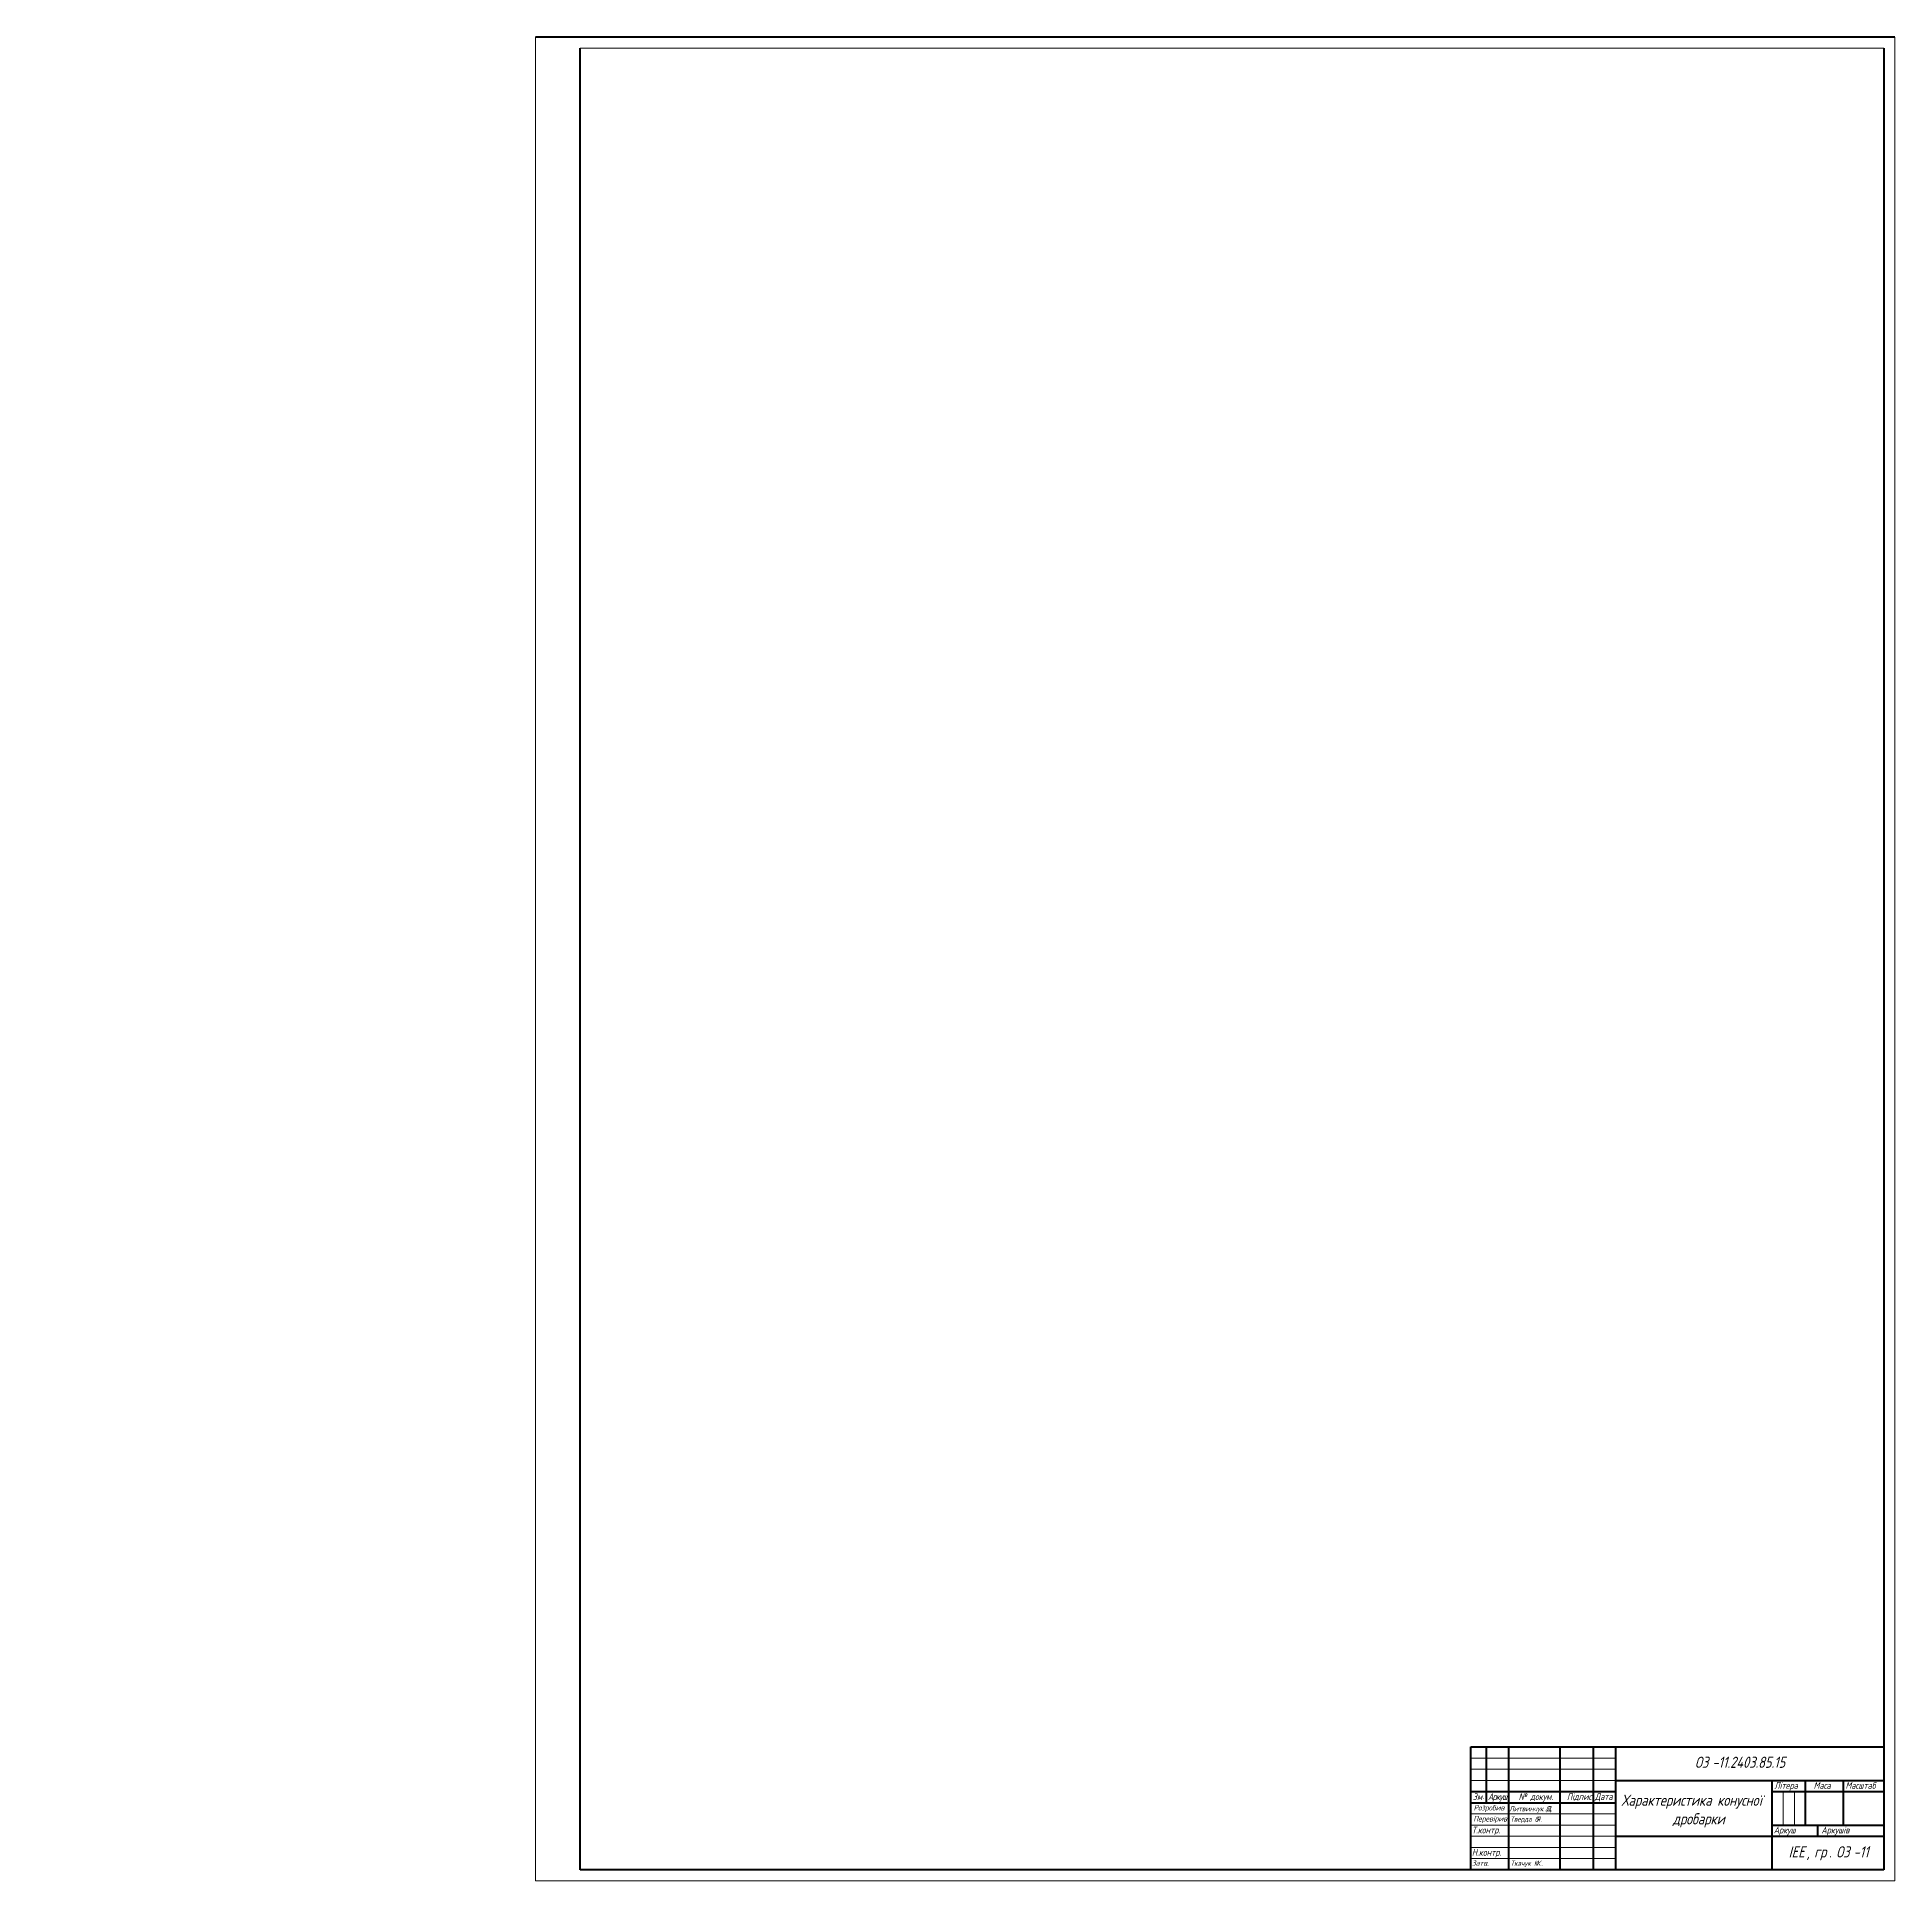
# Model space of a CAD drawing. Header units: millimetres. Extents: x 2024 to 4373, y 1521 to 2347.
# Drawn here: x 3541 to 4373, y 1521 to 2347 of the extents above; entities that cross this region are included whole.
import ezdxf

# ---------------------------------------------------------------- set-up
doc = ezdxf.new("R2010")
doc.units = ezdxf.units.MM
doc.linetypes.add('K5LT_BASIC', pattern=[0])
doc.linetypes.add('K5LT_THIN', pattern=[0])
doc.styles.add('KTEXTSTYLE', font='bgothl.ttf', dxfattribs={"width": 0.96, "height": 5})
doc.styles.add('стиль1', font='GOST_A.TTF', dxfattribs={"oblique": 15})

msp = doc.modelspace()

# ---------------------------------------------------------------- linework, layer by layer
at = {"color": 7, "linetype": 'K5LT_THIN', "lineweight": 18}
for p, q in [((3764.12, 1521.42), (3764.12, 2347.42)), ((4373.12, 2347.42), (4373.12, 1521.42)), ((4368.12, 2342.42), (3784.12, 2342.42)), ((4373.12, 2115.42), (4373.12, 1521.42)), ((4183.12, 1576.42), (4248.12, 1576.42)), ((4183.12, 1571.42), (4248.12, 1571.42)), ((4183.12, 1566.42), (4248.12, 1566.42)), ((4323.08, 1546.42), (4323.08, 1561.42)), ((4328.1, 1546.42), (4328.1, 1561.42)), ((4183.12, 1551.42), (4248.12, 1551.42)), ((4183.12, 1546.42), (4248.12, 1546.42)), ((4183.12, 1541.42), (4248.12, 1541.42)), ((4183.12, 1536.42), (4248.12, 1536.42)), ((4183.12, 1531.42), (4248.12, 1531.42)), ((4373.12, 1521.42), (3764.12, 1521.42))]:
    msp.add_line(p, q, dxfattribs=at)
at = {"color": 7, "linetype": 'K5LT_BASIC', "lineweight": 60}
for p, q in [((4373.12, 2347.42), (3764.12, 2347.42)), ((3784.12, 1526.42), (3784.12, 2342.42)), ((4368.12, 2342.42), (4368.12, 1526.42)), ((4368.12, 2110.42), (4368.12, 1526.42)), ((4183.12, 1581.42), (4368.12, 1581.42)), ((4183.12, 1526.42), (4183.12, 1581.42)), ((4190.12, 1556.42), (4190.12, 1581.42)), ((4200.12, 1526.42), (4200.12, 1581.42)), ((4223.12, 1526.42), (4223.12, 1581.42)), ((4238.12, 1526.42), (4238.12, 1581.42)), ((4248.12, 1526.42), (4248.12, 1581.42)), ((4248.12, 1566.42), (4368.12, 1566.42)), ((4318.12, 1526.42), (4318.12, 1566.42)), ((4333.12, 1546.42), (4333.12, 1566.42)), ((4350.12, 1546.42), (4350.12, 1566.42)), ((4183.12, 1561.42), (4248.12, 1561.42)), ((4183.12, 1556.42), (4248.12, 1556.42)), ((4318.12, 1561.42), (4333.12, 1561.42)), ((4333.12, 1561.42), (4368.12, 1561.42)), ((4248.12, 1541.42), (4318.12, 1541.42)), ((4318.12, 1546.42), (4368.12, 1546.42)), ((4318.12, 1541.42), (4368.12, 1541.42)), ((4338.69, 1541.42), (4338.69, 1546.42)), ((4368.12, 1526.42), (3784.12, 1526.42))]:
    msp.add_line(p, q, dxfattribs=at)

# ---------------------------------------------------------------- texts
at = {"style": 'стиль1', "oblique": 15}
for s, height, p in [('ОЗ', 5, (4283.56, 1572.05)), ('-11.2403.85.15', 5, (4291.34, 1572.05)), ('Характеристика конусної', 5, (4250.68, 1555.06)), ('Литвинчук Д', 2.3, (4200.4, 1552.59)), ('Тверда О', 2.3, (4200.86, 1547.91)), ('.', 2.3, (4212, 1547.91)), ('Я', 2.3, (4212.48, 1547.91)), ('.', 2.3, (4214.58, 1547.91)), ('.', 2.3, (4216.31, 1552.59)), ('О', 2.3, (4216.79, 1552.59)), ('.', 2.3, (4218.88, 1552.59)), (' дробарки', 5, (4271.07, 1546.72)), ('ІЕЕ', 5, (4325.55, 1531.9)), (', ', 5, (4333.68, 1531.9)), ('гр', 5, (4336.98, 1531.9)), ('. ', 5, (4343.66, 1531.9)), ('ОЗ', 5, (4346.84, 1531.9)), ('-11', 5, (4354.61, 1531.9)), ('Ткачук К', 2.3, (4200.97, 1528.19)), ('.', 2.3, (4212.11, 1528.19)), ('К', 2.3, (4212.59, 1528.19)), ('.', 2.3, (4214.68, 1528.19))]:
    msp.add_text(s, height=height, dxfattribs=at).set_placement(p)
at = {"color": 7, "insert": (3540.89, 1780.27), "char_height": 2.5, "attachment_point": 1, "rotation": 90, "style": 'KTEXTSTYLE'}
msp.add_mtext('\\H3.5;\\W0.965;\\Q15;\\Q15; ', dxfattribs=at)
at = {"color": 7, "attachment_point": 1, "style": 'стиль1'}
for s, insert, char_height in [('Літера', (4319.1, 1565.65), 3), ('Маса', (4336.72, 1565.65), 3), ('Масштаб', (4351.01, 1565.67), 3), ('Зм', (4184.07, 1560.65), 3), ('.', (4188.51, 1560.65), 2.5), ('{\\T0.85;Аркуш}', (4190.83, 1560.65), 3), ('№ докум.', (4204.56, 1560.65), 3), ('Підпис', (4226.2, 1560.65), 3), ('Дата', (4238.73, 1560.65), 3), ('Перевірив', (4184.3, 1550.51), 2.5), ('Розробив', (4184.42, 1555.44), 2.5), ('Т.контр.', (4183.62, 1545.7), 3), ('Аркуш', (4318.84, 1545.65), 3), ('Аркушів', (4340.2, 1545.65), 3), ('Н.контр.', (4183.62, 1535.67), 3), ('Затв.', (4183.62, 1530.65), 2.5)]:
    msp.add_mtext(s, dxfattribs=dict(at, insert=insert, char_height=char_height))

doc.saveas('drawing.dxf')
